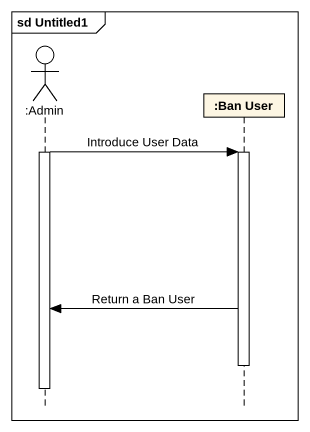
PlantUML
@startuml
mainframe sd Untitled1
hide footbox
actor ":Admin" as Admin
participant ":Ban User" as Ban_User

activate Admin
Admin -> Ban_User : Introduce User Data
activate Ban_User
Ban_User -> Admin : Return a Ban User
deactivate Ban_User
deactivate Admin
@enduml
